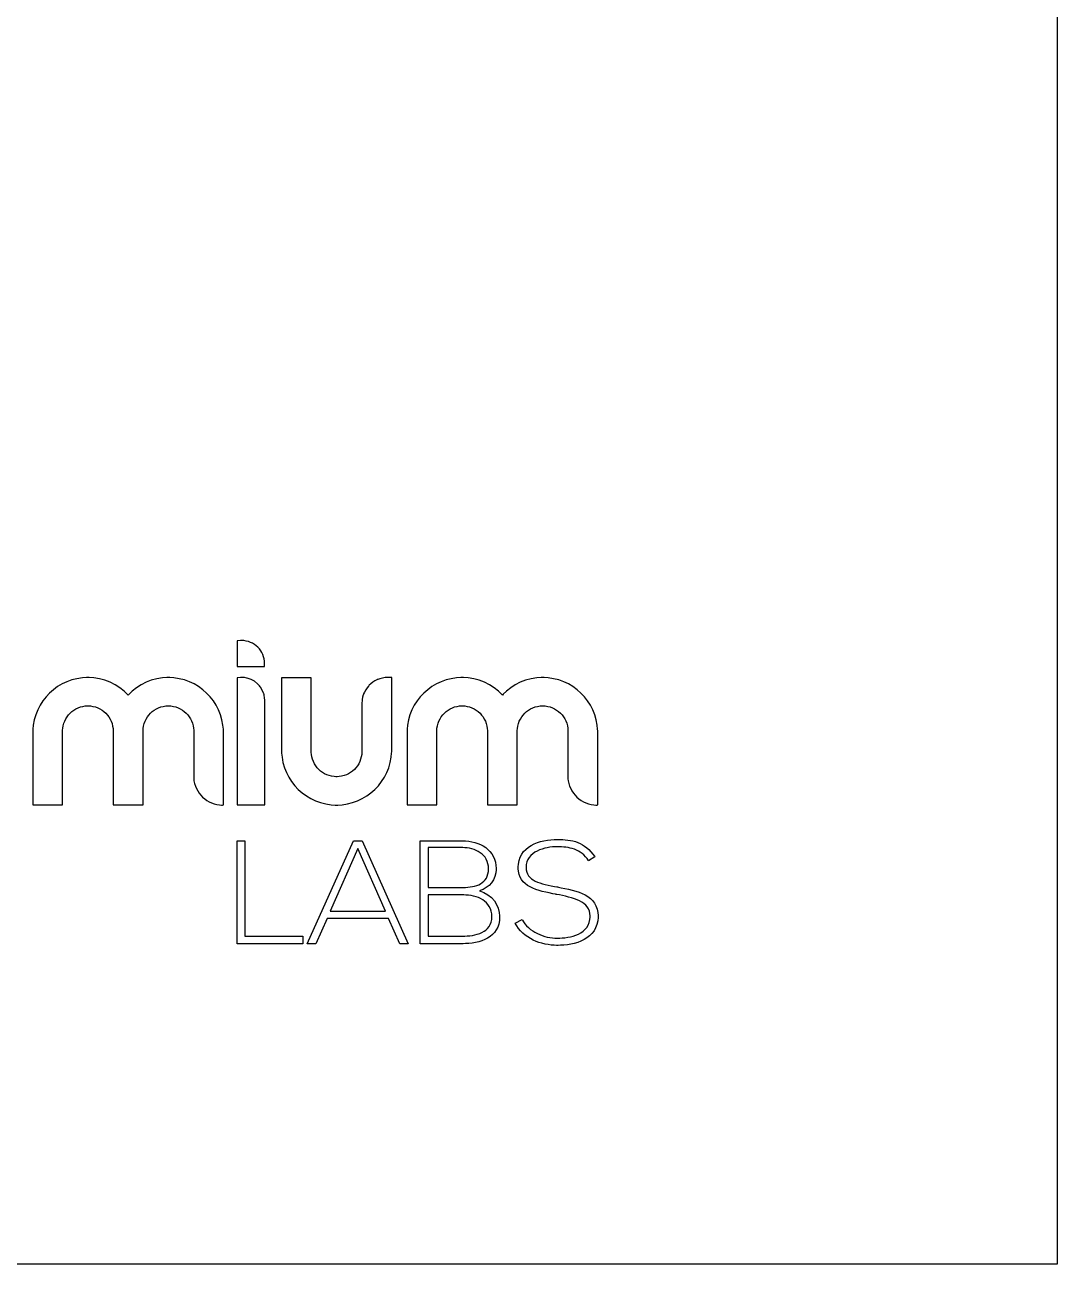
# Model space of a CAD drawing. Header units: millimetres. Extents: x 0 to 498, y 0 to 236.
# Drawn here: x 271.15 to 290, y 81.65 to 104.29 of the extents above; entities that cross this region are included whole.
import ezdxf

# ---------------------------------------------------------------- set-up
doc = ezdxf.new("R2010")
doc.units = ezdxf.units.MM
doc.layers.add('INCISIONE', color=3, linetype='Continuous')
doc.layers.add('TAGLIO', color=1, linetype='Continuous')

msp = doc.modelspace()

# ---------------------------------------------------------------- linework, layer by layer
at = {"layer": 'INCISIONE'}
for points in [[(275.104, 93.041), (275.083, 93.041), (275.029, 93.034), (275.022, 93.033), (275.022, 92.565), (275.522, 92.565), (275.523, 92.569), (275.526, 92.607), (275.526, 92.619), (275.526, 92.63), (275.524, 92.662), (275.517, 92.704), (275.507, 92.745), (275.493, 92.783), (275.475, 92.82), (275.454, 92.855), (275.43, 92.887), (275.402, 92.917), (275.372, 92.945), (275.34, 92.969), (275.305, 92.99), (275.268, 93.008), (275.229, 93.022), (275.189, 93.032), (275.147, 93.039), (275.114, 93.041), (275.104, 93.041)], [(274.773, 91.394), (274.772, 91.419), (274.765, 91.493), (274.747, 91.59), (274.72, 91.683), (274.684, 91.773), (274.641, 91.858), (274.59, 91.937), (274.532, 92.012), (274.467, 92.081), (274.396, 92.143), (274.32, 92.199), (274.238, 92.247), (274.152, 92.288), (274.061, 92.321), (273.966, 92.344), (273.868, 92.359), (273.793, 92.364), (273.768, 92.364), (273.741, 92.364), (273.66, 92.358), (273.556, 92.342), (273.456, 92.314), (273.36, 92.278), (273.269, 92.232), (273.184, 92.177), (273.105, 92.114), (273.05, 92.062), (273.033, 92.044), (273.016, 92.062), (272.96, 92.114), (272.881, 92.177), (272.796, 92.232), (272.705, 92.278), (272.609, 92.314), (272.509, 92.342), (272.405, 92.358), (272.324, 92.364), (272.298, 92.364), (272.272, 92.364), (272.197, 92.359), (272.099, 92.344), (272.005, 92.321), (271.914, 92.288), (271.827, 92.247), (271.746, 92.199), (271.669, 92.143), (271.598, 92.081), (271.534, 92.012), (271.475, 91.937), (271.424, 91.858), (271.381, 91.773), (271.346, 91.683), (271.319, 91.59), (271.301, 91.493), (271.293, 91.419), (271.292, 91.394), (271.291, 91.394), (271.291, 90.037), (271.835, 90.037), (271.835, 91.393), (271.836, 91.405), (271.839, 91.44), (271.846, 91.485), (271.858, 91.529), (271.874, 91.57), (271.894, 91.61), (271.917, 91.648), (271.944, 91.683), (271.973, 91.715), (272.006, 91.744), (272.041, 91.77), (272.079, 91.793), (272.119, 91.812), (272.161, 91.827), (272.205, 91.838), (272.251, 91.845), (272.286, 91.848), (272.298, 91.848), (272.309, 91.848), (272.345, 91.845), (272.391, 91.838), (272.435, 91.827), (272.477, 91.811), (272.518, 91.792), (272.556, 91.769), (272.591, 91.742), (272.624, 91.713), (272.654, 91.68), (272.681, 91.644), (272.704, 91.606), (272.723, 91.566), (272.739, 91.524), (272.75, 91.479), (272.757, 91.434), (272.76, 91.398), (272.76, 91.387), (272.761, 91.387), (272.761, 90.037), (273.305, 90.037), (273.305, 91.387), (273.305, 91.387), (273.305, 91.398), (273.307, 91.434), (273.315, 91.479), (273.326, 91.524), (273.342, 91.566), (273.361, 91.606), (273.385, 91.644), (273.411, 91.68), (273.441, 91.713), (273.474, 91.742), (273.51, 91.769), (273.548, 91.792), (273.588, 91.811), (273.63, 91.827), (273.675, 91.838), (273.72, 91.845), (273.756, 91.848), (273.768, 91.848), (273.779, 91.848), (273.814, 91.845), (273.86, 91.838), (273.904, 91.827), (273.946, 91.812), (273.986, 91.793), (274.024, 91.77), (274.059, 91.744), (274.092, 91.715), (274.122, 91.683), (274.148, 91.648), (274.172, 91.61), (274.191, 91.571), (274.207, 91.529), (274.219, 91.485), (274.227, 91.44), (274.23, 91.405), (274.23, 91.394), (274.23, 91.394), (274.23, 90.528), (274.231, 90.515), (274.235, 90.477), (274.246, 90.428), (274.261, 90.38), (274.28, 90.335), (274.303, 90.292), (274.33, 90.252), (274.36, 90.214), (274.394, 90.179), (274.431, 90.147), (274.47, 90.119), (274.513, 90.095), (274.557, 90.074), (274.604, 90.058), (274.652, 90.046), (274.703, 90.039), (274.741, 90.036), (274.754, 90.036), (274.759, 90.036), (274.772, 90.037), (274.774, 90.037), (274.774, 91.394), (274.773, 91.394)], [(275.528, 91.942), (275.528, 91.951), (275.525, 91.996), (275.518, 92.04), (275.516, 92.049), (275.515, 92.051), (275.51, 92.069), (275.51, 92.071), (275.506, 92.082), (275.482, 92.137), (275.451, 92.189), (275.444, 92.198), (275.433, 92.212), (275.396, 92.251), (275.339, 92.296), (275.277, 92.33), (275.226, 92.349), (275.209, 92.354), (275.2, 92.356), (275.157, 92.363), (275.118, 92.367), (275.105, 92.367), (275.084, 92.367), (275.029, 92.36), (275.022, 92.359), (275.022, 90.037), (275.528, 90.037), (275.528, 91.631), (275.528, 91.685), (275.528, 91.827), (275.528, 91.845), (275.528, 91.853), (275.529, 91.933), (275.528, 91.942)], [(277.775, 92.367), (277.762, 92.367), (277.726, 92.364), (277.677, 92.356), (277.629, 92.344), (277.595, 92.331), (277.583, 92.326), (277.573, 92.321), (277.541, 92.305), (277.501, 92.279), (277.463, 92.249), (277.437, 92.225), (277.429, 92.216), (277.421, 92.207), (277.398, 92.179), (277.371, 92.14), (277.348, 92.098), (277.334, 92.065), (277.33, 92.054), (277.327, 92.046), (277.315, 92.007), (277.307, 91.966), (277.306, 91.958), (277.305, 91.948), (277.302, 91.895), (277.301, 91.842), (277.302, 91.831), (277.302, 91.818), (277.302, 91.709), (277.302, 91.673), (277.302, 91.049), (277.302, 91.039), (277.302, 91.01), (277.302, 91.007), (277.302, 90.995), (277.299, 90.96), (277.291, 90.915), (277.279, 90.871), (277.263, 90.83), (277.244, 90.79), (277.22, 90.753), (277.194, 90.718), (277.164, 90.685), (277.131, 90.656), (277.096, 90.63), (277.058, 90.607), (277.018, 90.588), (276.976, 90.573), (276.932, 90.562), (276.886, 90.555), (276.851, 90.553), (276.84, 90.553), (276.828, 90.553), (276.793, 90.555), (276.748, 90.562), (276.704, 90.573), (276.662, 90.588), (276.622, 90.607), (276.584, 90.63), (276.548, 90.656), (276.516, 90.685), (276.486, 90.718), (276.459, 90.753), (276.436, 90.79), (276.416, 90.83), (276.4, 90.871), (276.388, 90.915), (276.381, 90.96), (276.378, 90.995), (276.378, 91.007), (276.378, 92.361), (275.834, 92.361), (275.834, 92.361), (275.834, 92.357), (275.834, 92.345), (275.834, 92.327), (275.834, 92.303), (275.834, 92.272), (275.834, 92.236), (275.834, 92.195), (275.834, 92.149), (275.834, 92.1), (275.834, 92.047), (275.834, 91.991), (275.834, 91.932), (275.834, 91.872), (275.834, 91.81), (275.834, 91.747), (275.834, 91.684), (275.834, 91.62), (275.834, 91.557), (275.834, 91.496), (275.834, 91.435), (275.834, 91.377), (275.834, 91.321), (275.834, 91.268), (275.834, 91.218), (275.834, 91.173), (275.834, 91.132), (275.834, 91.096), (275.834, 91.065), (275.834, 91.04), (275.834, 91.022), (275.834, 91.011), (275.834, 91.007), (275.834, 91.007), (275.835, 90.982), (275.843, 90.907), (275.861, 90.81), (275.888, 90.717), (275.923, 90.628), (275.967, 90.543), (276.018, 90.463), (276.076, 90.388), (276.14, 90.319), (276.211, 90.257), (276.288, 90.201), (276.37, 90.153), (276.456, 90.112), (276.547, 90.08), (276.641, 90.056), (276.739, 90.041), (276.815, 90.036), (276.84, 90.036), (276.865, 90.036), (276.94, 90.041), (277.038, 90.056), (277.133, 90.08), (277.224, 90.112), (277.31, 90.153), (277.392, 90.201), (277.468, 90.257), (277.539, 90.319), (277.604, 90.388), (277.662, 90.463), (277.713, 90.543), (277.756, 90.628), (277.792, 90.717), (277.819, 90.81), (277.837, 90.907), (277.845, 90.982), (277.846, 91.007), (277.846, 92.367), (277.775, 92.367)], [(281.608, 91.394), (281.607, 91.419), (281.6, 91.493), (281.582, 91.59), (281.555, 91.683), (281.519, 91.773), (281.476, 91.858), (281.425, 91.937), (281.367, 92.012), (281.302, 92.081), (281.231, 92.143), (281.155, 92.199), (281.073, 92.247), (280.987, 92.288), (280.896, 92.321), (280.801, 92.344), (280.703, 92.359), (280.628, 92.364), (280.603, 92.364), (280.576, 92.364), (280.495, 92.358), (280.391, 92.342), (280.291, 92.314), (280.195, 92.278), (280.104, 92.232), (280.019, 92.177), (279.94, 92.114), (279.885, 92.062), (279.868, 92.044), (279.851, 92.062), (279.795, 92.114), (279.716, 92.177), (279.631, 92.232), (279.54, 92.278), (279.444, 92.314), (279.344, 92.342), (279.24, 92.358), (279.159, 92.364), (279.132, 92.364), (279.107, 92.364), (279.032, 92.359), (278.934, 92.344), (278.839, 92.321), (278.749, 92.288), (278.662, 92.247), (278.58, 92.199), (278.504, 92.143), (278.433, 92.081), (278.368, 92.012), (278.31, 91.937), (278.259, 91.858), (278.216, 91.773), (278.18, 91.683), (278.153, 91.59), (278.135, 91.493), (278.128, 91.419), (278.127, 91.394), (278.126, 91.394), (278.126, 90.037), (278.67, 90.037), (278.67, 91.393), (278.67, 91.405), (278.673, 91.44), (278.681, 91.485), (278.693, 91.529), (278.709, 91.57), (278.729, 91.61), (278.752, 91.648), (278.779, 91.683), (278.808, 91.715), (278.841, 91.744), (278.876, 91.77), (278.914, 91.793), (278.954, 91.812), (278.996, 91.827), (279.04, 91.838), (279.085, 91.845), (279.121, 91.848), (279.132, 91.848), (279.144, 91.848), (279.18, 91.845), (279.225, 91.838), (279.27, 91.827), (279.312, 91.811), (279.352, 91.792), (279.391, 91.769), (279.426, 91.742), (279.459, 91.713), (279.489, 91.68), (279.515, 91.644), (279.538, 91.606), (279.558, 91.566), (279.574, 91.524), (279.585, 91.479), (279.592, 91.434), (279.595, 91.398), (279.595, 91.387), (279.595, 91.387), (279.595, 90.037), (280.14, 90.037), (280.14, 91.387), (280.14, 91.387), (280.14, 91.398), (280.142, 91.434), (280.15, 91.479), (280.161, 91.524), (280.177, 91.566), (280.196, 91.606), (280.22, 91.644), (280.246, 91.68), (280.276, 91.713), (280.309, 91.742), (280.345, 91.769), (280.383, 91.792), (280.423, 91.811), (280.465, 91.827), (280.509, 91.838), (280.555, 91.845), (280.591, 91.848), (280.603, 91.848), (280.614, 91.848), (280.649, 91.845), (280.695, 91.838), (280.739, 91.827), (280.781, 91.812), (280.821, 91.793), (280.859, 91.77), (280.894, 91.744), (280.927, 91.715), (280.957, 91.683), (280.983, 91.648), (281.007, 91.61), (281.026, 91.571), (281.042, 91.529), (281.054, 91.485), (281.062, 91.44), (281.065, 91.405), (281.065, 91.394), (281.065, 91.394), (281.065, 90.528), (281.066, 90.515), (281.07, 90.477), (281.081, 90.428), (281.096, 90.38), (281.115, 90.335), (281.138, 90.292), (281.165, 90.252), (281.195, 90.214), (281.229, 90.179), (281.266, 90.147), (281.305, 90.119), (281.348, 90.095), (281.392, 90.074), (281.439, 90.058), (281.487, 90.046), (281.538, 90.039), (281.576, 90.036), (281.589, 90.036), (281.594, 90.036), (281.607, 90.037), (281.609, 90.037), (281.609, 91.394), (281.608, 91.394)], [(275.167, 89.381), (275.167, 87.638), (276.225, 87.638), (276.225, 87.501), (275.022, 87.501), (275.022, 89.381), (275.167, 89.381)], [(277.994, 87.501), (277.787, 87.963), (276.665, 87.963), (276.461, 87.501), (276.305, 87.501), (277.148, 89.381), (277.307, 89.381), (278.15, 87.501), (277.994, 87.501)], [(277.731, 88.097), (277.226, 89.241), (276.721, 88.097), (277.731, 88.097)], [(279.753, 88.868), (279.753, 88.85), (279.747, 88.798), (279.731, 88.732), (279.705, 88.671), (279.67, 88.616), (279.626, 88.568), (279.574, 88.526), (279.514, 88.492), (279.464, 88.471), (279.447, 88.465), (279.468, 88.46), (279.531, 88.435), (279.604, 88.395), (279.668, 88.345), (279.721, 88.286), (279.762, 88.221), (279.793, 88.149), (279.811, 88.073), (279.817, 88.013), (279.817, 87.993), (279.817, 87.975), (279.813, 87.924), (279.801, 87.861), (279.782, 87.804), (279.756, 87.753), (279.724, 87.707), (279.687, 87.667), (279.644, 87.632), (279.597, 87.602), (279.547, 87.576), (279.493, 87.555), (279.436, 87.537), (279.378, 87.524), (279.318, 87.514), (279.257, 87.507), (279.196, 87.503), (279.15, 87.501), (279.135, 87.501), (278.365, 87.501), (278.365, 89.381), (279.135, 89.381), (279.15, 89.381), (279.195, 89.379), (279.253, 89.373), (279.31, 89.364), (279.366, 89.351), (279.419, 89.334), (279.47, 89.313), (279.518, 89.287), (279.563, 89.258), (279.604, 89.225), (279.641, 89.187), (279.673, 89.145), (279.701, 89.099), (279.723, 89.048), (279.739, 88.992), (279.749, 88.933), (279.753, 88.884), (279.753, 88.868)], [(278.51, 88.53), (279.154, 88.53), (279.165, 88.53), (279.196, 88.53), (279.239, 88.533), (279.28, 88.538), (279.321, 88.545), (279.361, 88.554), (279.399, 88.566), (279.436, 88.58), (279.47, 88.598), (279.501, 88.619), (279.529, 88.643), (279.554, 88.67), (279.575, 88.702), (279.592, 88.737), (279.605, 88.776), (279.613, 88.82), (279.616, 88.856), (279.616, 88.868), (279.616, 88.88), (279.613, 88.917), (279.605, 88.963), (279.592, 89.006), (279.574, 89.044), (279.552, 89.08), (279.525, 89.111), (279.496, 89.14), (279.463, 89.165), (279.428, 89.187), (279.39, 89.206), (279.351, 89.222), (279.309, 89.235), (279.267, 89.245), (279.223, 89.252), (279.179, 89.256), (279.146, 89.257), (279.135, 89.257), (278.51, 89.257), (278.51, 88.53)], [(281.439, 89.018), (281.433, 89.028), (281.413, 89.057), (281.384, 89.092), (281.354, 89.123), (281.322, 89.151), (281.289, 89.174), (281.255, 89.195), (281.219, 89.213), (281.183, 89.227), (281.145, 89.24), (281.107, 89.249), (281.068, 89.257), (281.029, 89.263), (280.989, 89.268), (280.95, 89.271), (280.91, 89.272), (280.88, 89.273), (280.87, 89.273), (280.859, 89.273), (280.827, 89.272), (280.782, 89.269), (280.736, 89.264), (280.688, 89.256), (280.64, 89.245), (280.593, 89.232), (280.547, 89.215), (280.503, 89.195), (280.461, 89.172), (280.423, 89.145), (280.388, 89.114), (280.359, 89.079), (280.334, 89.039), (280.316, 88.995), (280.305, 88.946), (280.301, 88.906), (280.301, 88.892), (280.301, 88.881), (280.304, 88.849), (280.312, 88.811), (280.327, 88.776), (280.346, 88.744), (280.37, 88.716), (280.399, 88.69), (280.432, 88.668), (280.469, 88.647), (280.51, 88.629), (280.554, 88.613), (280.602, 88.598), (280.652, 88.584), (280.705, 88.572), (280.76, 88.56), (280.817, 88.549), (280.861, 88.54), (280.875, 88.538), (280.892, 88.534), (280.943, 88.525), (281.011, 88.511), (281.078, 88.497), (281.144, 88.481), (281.207, 88.463), (281.268, 88.443), (281.326, 88.42), (281.38, 88.394), (281.431, 88.363), (281.476, 88.328), (281.515, 88.289), (281.549, 88.243), (281.577, 88.192), (281.597, 88.135), (281.609, 88.07), (281.614, 88.016), (281.614, 87.998), (281.614, 87.979), (281.608, 87.922), (281.594, 87.854), (281.571, 87.792), (281.541, 87.737), (281.503, 87.688), (281.46, 87.645), (281.412, 87.608), (281.359, 87.576), (281.302, 87.549), (281.243, 87.526), (281.181, 87.508), (281.118, 87.494), (281.055, 87.484), (280.992, 87.477), (280.93, 87.473), (280.885, 87.472), (280.87, 87.472), (280.856, 87.472), (280.815, 87.473), (280.759, 87.477), (280.703, 87.485), (280.647, 87.495), (280.591, 87.509), (280.536, 87.525), (280.482, 87.545), (280.429, 87.568), (280.379, 87.595), (280.33, 87.625), (280.283, 87.658), (280.24, 87.695), (280.199, 87.736), (280.162, 87.78), (280.129, 87.828), (280.106, 87.867), (280.099, 87.88), (280.228, 87.944), (280.234, 87.934), (280.252, 87.903), (280.28, 87.864), (280.311, 87.828), (280.345, 87.795), (280.382, 87.764), (280.421, 87.736), (280.463, 87.711), (280.506, 87.688), (280.55, 87.668), (280.596, 87.651), (280.642, 87.636), (280.688, 87.624), (280.735, 87.615), (280.781, 87.609), (280.826, 87.605), (280.859, 87.603), (280.87, 87.603), (280.881, 87.603), (280.915, 87.604), (280.962, 87.607), (281.011, 87.611), (281.061, 87.619), (281.111, 87.628), (281.161, 87.641), (281.209, 87.657), (281.256, 87.677), (281.3, 87.701), (281.34, 87.729), (281.376, 87.761), (281.408, 87.798), (281.433, 87.84), (281.453, 87.888), (281.465, 87.941), (281.469, 87.986), (281.469, 88.001), (281.469, 88.013), (281.466, 88.051), (281.456, 88.097), (281.439, 88.138), (281.417, 88.174), (281.389, 88.207), (281.356, 88.236), (281.318, 88.262), (281.277, 88.286), (281.232, 88.306), (281.183, 88.324), (281.132, 88.341), (281.078, 88.355), (281.023, 88.368), (280.967, 88.381), (280.909, 88.392), (280.865, 88.4), (280.851, 88.403), (280.835, 88.406), (280.787, 88.416), (280.722, 88.429), (280.659, 88.443), (280.597, 88.458), (280.538, 88.475), (280.48, 88.494), (280.426, 88.516), (280.375, 88.54), (280.328, 88.568), (280.285, 88.599), (280.248, 88.635), (280.216, 88.674), (280.191, 88.719), (280.172, 88.769), (280.16, 88.825), (280.156, 88.871), (280.156, 88.887), (280.156, 88.905), (280.159, 88.958), (280.172, 89.023), (280.192, 89.082), (280.221, 89.136), (280.256, 89.184), (280.297, 89.226), (280.343, 89.264), (280.394, 89.296), (280.449, 89.324), (280.506, 89.348), (280.566, 89.367), (280.627, 89.382), (280.689, 89.393), (280.75, 89.401), (280.811, 89.406), (280.855, 89.407), (280.87, 89.407), (280.882, 89.407), (280.92, 89.407), (280.969, 89.405), (281.017, 89.402), (281.064, 89.396), (281.111, 89.389), (281.156, 89.379), (281.201, 89.367), (281.245, 89.352), (281.287, 89.333), (281.329, 89.311), (281.37, 89.285), (281.409, 89.255), (281.448, 89.22), (281.485, 89.181), (281.522, 89.137), (281.549, 89.101), (281.557, 89.088), (281.439, 89.018)], [(278.51, 87.641), (279.135, 87.641), (279.147, 87.641), (279.18, 87.642), (279.226, 87.644), (279.273, 87.648), (279.319, 87.654), (279.365, 87.663), (279.41, 87.675), (279.453, 87.689), (279.494, 87.706), (279.532, 87.728), (279.567, 87.752), (279.598, 87.781), (279.624, 87.814), (279.646, 87.852), (279.662, 87.895), (279.672, 87.942), (279.675, 87.982), (279.675, 87.995), (279.675, 88.009), (279.672, 88.048), (279.662, 88.096), (279.648, 88.141), (279.628, 88.181), (279.604, 88.217), (279.576, 88.25), (279.543, 88.278), (279.508, 88.304), (279.47, 88.326), (279.429, 88.344), (279.386, 88.359), (279.342, 88.372), (279.296, 88.381), (279.249, 88.388), (279.201, 88.391), (279.166, 88.393), (279.154, 88.393), (278.51, 88.393), (278.51, 87.641)]]:
    msp.add_lwpolyline(points, close=True, dxfattribs=at)
at = {"layer": 'TAGLIO'}
msp.add_lwpolyline([(290, 150.646), (290, 81.646), (0, 81.646), (0, 150.646)], close=True, dxfattribs=at)

doc.saveas('drawing.dxf')
